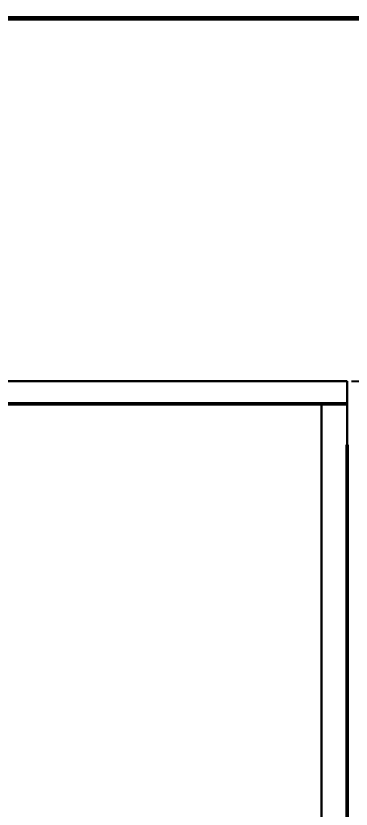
# Model space of a CAD drawing. Header units: millimetres. Extents: x 226184 to 236274, y -181921 to -175474.
# Drawn here: x 231378 to 231905, y -176937 to -175688 of the extents above; entities that cross this region are included whole.
import ezdxf

# ---------------------------------------------------------------- set-up
doc = ezdxf.new("R2010")
doc.units = ezdxf.units.MM
doc.header["$LTSCALE"] = 13
doc.layers.add('1', color=4, linetype='Continuous')
doc.layers.add('粗实线', color=4, linetype='Continuous')
doc.layers.add('2细实线', color=3, linetype='Continuous', lineweight=20)
doc.styles.get("Standard").update_dxf_attribs({"font": 'gbenor.shx', "bigfont": 'gbcbig.shx'})
doc.dimstyles.new('英寸 1-10', dxfattribs={"dimscale": 14, "dimtxt": 3.5, "dimasz": 2, "dimexe": 1.5, "dimexo": 0.5, "dimgap": 0.5, "dimtad": 1, "dimtoh": 1, "dimdec": 1, "dimdsep": 46, "dimtxsty": 'Standard', "dimcen": 2.5, "dimclrd": 3, "dimclre": 3, "dimclrt": 3, "dimadec": 0, "dimazin": 2, "dimtfac": 1, "dimtdec": 1, "dimtmove": 0, "dimatfit": 2, "dimfxl": 1, "dimarcsym": 0})

# ---------------------------------------------------------------- blocks, each defined once
blk = doc.blocks.new('*D57')
at = {"layer": '2细实线', "color": 3, "linetype": 'ByBlock', "lineweight": -2}
for p, q in [((231906, -176263), (232054.7, -176263)), ((232033.7, -178035), (232033.7, -176291)), ((231906, -178063), (232054.7, -178063))]:
    blk.add_line(p, q, dxfattribs=at)
at = {"layer": '2细实线', "color": 3, "linetype": 'ByBlock'}
for points in [[(232029, -176291), (232038.3, -176291), (232033.7, -176263)], [(232029, -178035), (232038.3, -178035), (232033.7, -178063)]]:
    blk.add_solid(points, dxfattribs=at)
at = {"layer": 'Defpoints', "color": 0, "linetype": 'ByBlock'}
for p in [(231899, -176263), (232033.7, -176263), (231899, -178063)]:
    blk.add_point(p, dxfattribs=at)
at = {"layer": '2细实线', "color": 3, "linetype": 'ByBlock', "insert": (232001.2, -177163), "char_height": 49, "attachment_point": 5, "rotation": 90}
blk.add_mtext('1800 [70.9]', dxfattribs=at)

msp = doc.modelspace()

# ---------------------------------------------------------------- linework, layer by layer
at = {"layer": '1', "const_width": 7.598}
msp.add_lwpolyline([(226748.469, -181682.674), (235084.11, -181682.674), (235084.11, -175691.431), (226748.469, -175691.431), (226748.469, -181682.674)], dxfattribs=at)
at = {"layer": '粗实线', "lineweight": 30}
for p, q in [((231213.955, -176262.976), (231898.955, -176262.976)), ((231898.955, -177872.976), (231898.955, -176262.976)), ((231858.955, -177982.976), (231858.955, -176298.42))]:
    msp.add_line(p, q, dxfattribs=at)
at = {"layer": '粗实线', "lineweight": 50}
for p, q in [((231213.955, -176298.42), (231898.955, -176298.42)), ((231898.955, -177872.976), (231898.955, -176362.976))]:
    msp.add_line(p, q, dxfattribs=at)

# ---------------------------------------------------------------- dimensions: what is measured, and where the dimension line sits
at = {"layer": '2细实线', "linetype": 'ByBlock'}
dim = msp.add_linear_dim(base=(232033.671, -176262.976), p1=(231898.955, -178062.976), p2=(231898.955, -176262.976), angle=90, dimstyle='英寸 1-10', dxfattribs=at)
dim.commit()
dim.dimension.update_dxf_attribs({"geometry": '*D57', "text_midpoint": (232001.15, -177162.976)})

doc.saveas('drawing.dxf')
